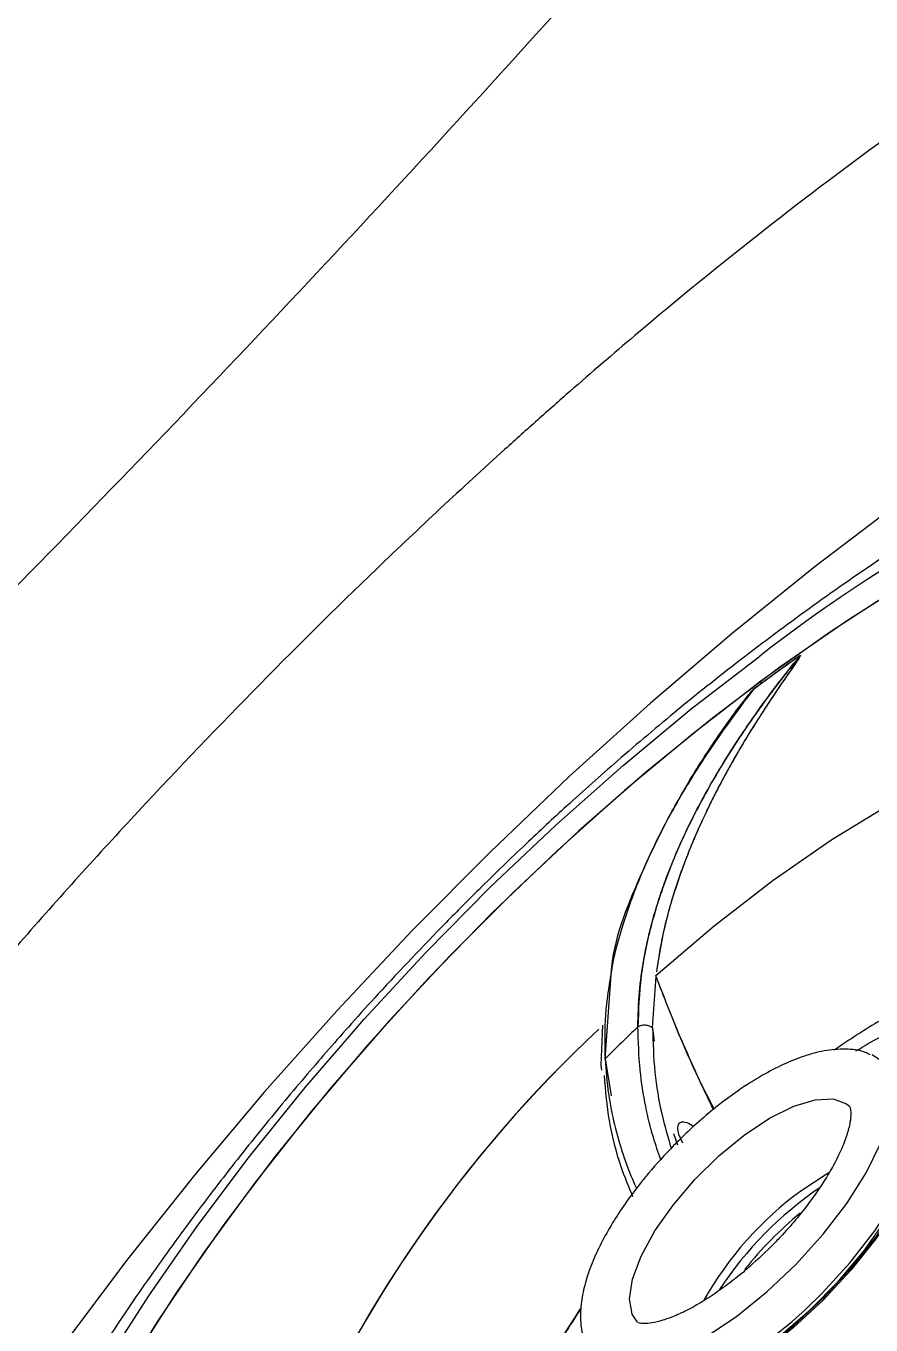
# Model space of a CAD drawing. Header units: inches. Extents: x 2 to 86, y -22 to 129.
# Drawn here: x 69.575 to 71.119, y 19.808 to 22.181 of the extents above; entities that cross this region are included whole.
import ezdxf

# ---------------------------------------------------------------- set-up
doc = ezdxf.new("R2010")
doc.units = ezdxf.units.IN
doc.header["$MEASUREMENT"] = 0
doc.layers.add('1', color=4, linetype='Continuous')
doc.layers.add('BDIM_CYAN', color=4, linetype='Continuous')

# ---------------------------------------------------------------- blocks, each defined once
blk = doc.blocks.new('2020 HS PILLOW')
at = {"layer": '1', "color": 2}
for points, knots in [([(5.8034, -0.0127), (5.5758, -0.0117), (5.1207, -0.0097), (4.4379, -0.0073), (3.7551, -0.0052), (3.0724, -0.0034), (2.3896, -0.0021), (1.7069, -0.001), (1.0241, -0.0003), (0.3414, 0), (-0.3414, 0), (-1.0241, -0.0003), (-1.7069, -0.001), (-2.3896, -0.0021), (-3.0724, -0.0034), (-3.7551, -0.0052), (-4.4379, -0.0073), (-5.1207, -0.0097), (-5.5758, -0.0117), (-5.8034, -0.0127)], [0, 0, 0, 0, 0.058824, 0.117648, 0.176472, 0.235295, 0.294119, 0.352942, 0.411765, 0.470588, 0.529412, 0.588235, 0.647058, 0.705881, 0.764705, 0.823528, 0.882352, 0.941176, 1, 1, 1, 1]), ([(5.8027, -0.0093), (4.0523, -0.005), (0.1838, 0.0045), (-3.6846, -0.0044), (-5.8027, -0.0093)], [0, 0, 0, 0, 0.452479, 1, 1, 1, 1])]:
    blk.add_open_spline(points, degree=3, knots=knots, dxfattribs=at)
blk = doc.blocks.new('2020 RHYTHM')
at = {"layer": 'BDIM_CYAN', "color": 3}
for p, q in [((68.2598, 19.3086), (68.2716, 19.4702)), ((68.3531, 19.4592), (68.3525, 19.4606)), ((68.3531, 19.4592), (68.3525, 19.4606)), ((68.3465, 19.3651), (68.3531, 19.4592)), ((68.3465, 19.3651), (68.3531, 19.4592)), ((68.2552, 19.37), (68.2519, 19.2969)), ((68.3465, 19.3651), (68.3496, 19.3409)), ((68.2519, 19.2971), (68.2529, 19.2922)), ((68.2519, 19.2966), (68.2531, 19.2876)), ((68.2598, 19.3086), (68.2708, 19.2407)), ((68.3846, 19.1722), (68.3922, 19.1513)), ((68.4018, 19.1547), (68.3949, 19.1706))]:
    blk.add_line(p, q, dxfattribs=at)
at = {"layer": 'BDIM_CYAN', "color": 3, "flags": 128}
for points in [[(68.7957, 20.323), (68.6439, 20.2081), (68.4927, 20.0863), (68.3428, 19.9584), (68.1948, 19.8248), (68.0496, 19.6863), (67.9077, 19.5435), (67.7699, 19.3971), (67.6368, 19.2477), (67.509, 19.0961), (67.3872, 18.9431), (67.2719, 18.7892)], [(69.5983, 20.4593), (69.5708, 20.4591), (69.4814, 20.4513), (69.3851, 20.4328), (69.2824, 20.4036), (69.1743, 20.3641), (69.0613, 20.3145), (68.9445, 20.2552), (68.8247, 20.1867), (68.7027, 20.1094), (68.5795, 20.0238), (68.456, 19.9308), (68.333, 19.8308), (68.2115, 19.7247), (68.0924, 19.6133), (67.9766, 19.4974), (67.865, 19.3778), (67.7583, 19.2554), (67.6573, 19.1312), (67.5628, 19.006), (67.4756, 18.8808), (67.3962, 18.7565)], [(69.5497, 20.4582), (69.4655, 20.4489), (69.3666, 20.4282), (69.2614, 20.3966), (69.1507, 20.3544), (69.0352, 20.302), (68.916, 20.2396), (68.7939, 20.1679), (68.6698, 20.0872), (68.5447, 19.9984)], [(67.0935, 18.221), (67.1103, 18.2707), (67.1549, 18.3847), (67.2091, 18.503), (67.2726, 18.6248), (67.3449, 18.7493), (67.4256, 18.8756), (67.514, 19.0028), (67.6096, 19.1301), (67.7117, 19.2564), (67.8195, 19.381), (67.9323, 19.503), (68.0494, 19.6214), (68.1698, 19.7355), (68.2928, 19.8445), (68.4174, 19.9477), (68.5429, 20.0442)], [(68.5447, 19.9984), (68.4195, 19.9019), (68.2952, 19.7986), (68.1727, 19.6893), (68.053, 19.5747), (67.9369, 19.4558), (67.8254, 19.3334), (67.7193, 19.2085), (67.6194, 19.0821), (67.5265, 18.955), (67.4412, 18.8283), (67.3643, 18.703), (67.2962, 18.5799), (67.2376, 18.46), (67.1889, 18.3443), (67.1504, 18.2336), (67.1225, 18.1287), (67.1053, 18.0305), (67.099, 17.9397), (67.1036, 17.857), (67.1106, 17.8161)], [(68.3525, 19.4606), (68.4591, 19.5516), (68.5669, 19.6348), (68.6744, 19.7092), (68.7802, 19.7737), (68.8829, 19.8274), (68.9809, 19.8695), (69.0731, 19.8996), (69.1487, 19.9157)], [(68.3525, 19.4606), (68.4591, 19.5516), (68.5669, 19.6348), (68.6744, 19.7092), (68.7802, 19.7737), (68.8829, 19.8274), (68.9809, 19.8695), (69.0731, 19.8996), (69.1487, 19.9157)], [(68.5004, 18.8384), (68.5558, 18.8831), (68.6091, 18.9337), (68.6583, 18.9882), (68.7015, 19.0444), (68.7371, 19.1003), (68.7636, 19.1537), (68.7801, 19.2026), (68.786, 19.245), (68.7809, 19.2793), (68.7651, 19.3042), (68.7479, 19.3156)], [(68.7931, 19.2955), (68.799, 19.2945), (68.828, 19.2827), (68.8476, 19.2609), (68.8572, 19.2297), (68.8563, 19.1902), (68.8451, 19.1438), (68.8239, 19.092), (68.7934, 19.0365), (68.7548, 18.9794), (68.7092, 18.9225), (68.6583, 18.8678), (68.6037, 18.8171), (68.5474, 18.7722)], [(68.8159, 19.2845), (68.8389, 19.2655), (68.8516, 19.2364), (68.8535, 19.1982), (68.8444, 19.1524), (68.8248, 19.1006), (68.7953, 19.0447), (68.757, 18.9867), (68.7113, 18.9287), (68.6598, 18.8727), (68.6045, 18.8209), (68.5472, 18.775)], [(68.626, 18.8508), (68.6567, 18.8806), (68.7077, 18.9364), (68.7529, 18.9942), (68.7906, 19.0519), (68.8196, 19.1074), (68.8387, 19.1588), (68.8472, 19.204), (68.8449, 19.2416), (68.8317, 19.2702), (68.8083, 19.2887), (68.8072, 19.2892)], [(68.3192, 18.8272), (68.3093, 18.842), (68.3044, 18.8703), (68.3099, 18.9063), (68.3256, 18.9483), (68.3507, 18.9941), (68.384, 19.0414), (68.4237, 19.0879), (68.4678, 19.1312), (68.5143, 19.1692), (68.5606, 19.1999), (68.6046, 19.2219), (68.644, 19.2339), (68.6767, 19.2355), (68.7013, 19.2265), (68.7074, 19.2212)], [(68.368, 18.6917), (68.3757, 18.6931), (68.4217, 18.7067), (68.4726, 18.7303), (68.5264, 18.763), (68.5813, 18.8036), (68.6353, 18.8507), (68.6864, 18.9026), (68.7327, 18.9574), (68.7727, 19.013), (68.8049, 19.0676), (68.828, 19.1191), (68.8413, 19.1657), (68.843, 19.1759)], [(68.669, 19.1005), (68.6639, 19.0975), (68.6177, 19.067)], [(68.5447, 18.7829), (68.6017, 18.8288), (68.626, 18.8508)], [(68.2265, 18.7841), (68.2396, 18.7657), (68.2655, 18.7511), (68.3004, 18.7475), (68.3432, 18.7548), (68.392, 18.773), (68.4451, 18.8012), (68.5004, 18.8384)]]:
    blk.add_lwpolyline(points, dxfattribs=at)
at = {"layer": 'BDIM_CYAN', "color": 3}
for centre, radius, start, end in [((70.2462, 17.8625), 2.7679, 110.5767, 127.9801), ((70.8706, 16.8508), 3.9097, 125.2059, 126.7647), ((70.8592, 16.8667), 3.8902, 125.2034, 126.5224), ((70.9328, 16.7667), 4.0144, 126.5166, 126.7567), ((69.4481, 19.8838), 0.9106, 172.7735, 173.1161), ((70.2439, 17.3269), 2.8043, 133.3243, 135.0347), ((69.8549, 17.6394), 2.3561, 132.9877, 157.8579), ((69.8655, 17.6305), 2.3698, 133.0275, 157.4994), ((68.9926, 18.5547), 0.6348, 126.198, 150.4338), ((69.0313, 18.516), 0.6738, 124.3265, 146.5716), ((69.0774, 18.4708), 0.7221, 129.6702, 141.1012), ((68.9112, 18.3733), 0.8452, 145.5391, 166.3338)]:
    blk.add_arc(centre, radius, start, end, dxfattribs=at)
for points, knots in [([(54.0347, 19.5486), (54.1989, 19.5464), (54.5934, 19.5476), (55.047, 19.5665), (55.3648, 19.5891), (55.4804, 19.5984), (55.5671, 19.6058), (55.6538, 19.6138), (55.7406, 19.6223), (55.8273, 19.6313), (56.0008, 19.6504), (56.2611, 19.6831), (56.7235, 19.7525), (57.3006, 19.8613), (57.9895, 20.028), (58.6726, 20.2319), (59.3475, 20.4739), (59.8456, 20.6844), (60.1733, 20.8368), (60.3092, 20.9024), (60.4173, 20.956), (60.4982, 20.9968), (60.5789, 21.0382), (60.6861, 21.0943), (60.8195, 21.1658), (60.9784, 21.2541), (61.1362, 21.3448), (61.3451, 21.4688), (61.6031, 21.6299), (62.009, 21.9001), (62.6996, 22.4053), (63.6228, 23.2164), (64.6084, 24.3173), (65.3132, 25.3243), (65.7096, 26.013), (65.8804, 26.3366), (65.9635, 26.4994), (66.044, 26.6633), (66.2003, 26.9931), (66.4164, 27.4947), (66.6653, 28.1757), (66.8755, 28.866), (67.0476, 29.563), (67.1825, 30.2643), (67.2567, 30.792), (67.292, 31.1146), (67.3038, 31.2319), (67.3121, 31.3198), (67.3199, 31.4078), (67.3295, 31.525), (67.3531, 31.8474), (67.3835, 32.5473), (67.3709, 33.1851), (67.3474, 33.5874)], [0.0081544, 0.0081544, 0.0081544, 0.0081544, 0.0305158, 0.0617658, 0.0695783, 0.0734845, 0.0773908, 0.081297, 0.0852033, 0.0891095, 0.0930158, 0.1086408, 0.1242658, 0.1555158, 0.1867658, 0.2180158, 0.2492658, 0.2805158, 0.2883283, 0.2961408, 0.300047, 0.3039533, 0.3078595, 0.3117658, 0.3195783, 0.3273908, 0.3352033, 0.3430158, 0.3586408, 0.3742658, 0.4055158, 0.4680158, 0.5305158, 0.5930158, 0.6242658, 0.6320783, 0.6398908, 0.6477033, 0.6555158, 0.6867658, 0.7180158, 0.7492658, 0.7805158, 0.8117658, 0.8430158, 0.8508283, 0.8547345, 0.8586408, 0.862547, 0.8664533, 0.8742658, 0.9055158, 0.9598614, 0.9598614, 0.9598614, 0.9598614]), ([(69.7193, 23.0726), (69.706, 23.0553), (69.6543, 22.9884), (69.5633, 22.8724), (69.3289, 22.5773), (68.812, 21.9443), (67.9824, 20.9968), (66.9343, 19.9041), (66.0185, 19.0328), (65.3564, 18.4447), (64.9721, 18.1152), (64.7296, 17.912), (64.5766, 17.7859), (64.5211, 17.7404), (64.5146, 17.7351)], [0.3254136, 0.3254136, 0.3254136, 0.3254136, 0.328125, 0.3359375, 0.34375, 0.375, 0.4375, 0.5, 0.5625, 0.59375, 0.609375, 0.625, 0.6328125, 0.6338483, 0.6338483, 0.6338483, 0.6338483]), ([(67.6862, 16.858), (67.6082, 16.8184), (67.532, 16.7827), (67.383, 16.719), (67.3102, 16.6909), (67.1679, 16.6423), (67.0985, 16.6219), (67.0138, 16.6011), (66.997, 16.5972), (66.9637, 16.5899), (66.9472, 16.5865), (66.8983, 16.5771), (66.8663, 16.5719), (66.7101, 16.5508), (66.5958, 16.5499), (66.4667, 16.5688), (66.4416, 16.5736), (66.4051, 16.5824), (66.393, 16.5856), (66.3695, 16.5925), (66.3579, 16.5961), (66.3013, 16.6157), (66.2597, 16.6353), (66.1837, 16.6819), (66.1494, 16.709), (66.0882, 16.7708), (66.0613, 16.8054), (66.0326, 16.8537), (66.0271, 16.8636), (66.0166, 16.8838), (66.0117, 16.894), (65.9976, 16.9255), (65.9893, 16.9473), (65.9677, 17.015), (65.9575, 17.0633), (65.9457, 17.1659), (65.9441, 17.2204), (65.9483, 17.3067), (65.9508, 17.3363), (65.958, 17.3971), (65.9627, 17.428), (65.9917, 17.5854), (66.0318, 17.7195), (66.1026, 17.8975), (66.1178, 17.9337), (66.1502, 18.007), (66.1676, 18.0443), (66.2223, 18.1568), (66.2623, 18.2328), (66.3925, 18.4633), (66.4928, 18.6206), (66.6201, 18.8021), (66.6344, 18.8224), (66.6634, 18.8628), (66.6781, 18.8831), (66.7224, 18.9437), (66.7526, 18.984), (66.8447, 19.105), (66.9083, 19.1854), (67.0397, 19.3461), (67.1076, 19.4263), (67.2124, 19.5465), (67.2479, 19.5865), (67.3199, 19.6666), (67.3563, 19.7064), (67.5391, 19.9037), (67.6892, 20.0565), (67.92, 20.2783), (67.998, 20.3509), (68.0966, 20.4401), (68.1165, 20.4578), (68.1561, 20.493), (68.1758, 20.5105), (68.2351, 20.5623), (68.2746, 20.5963), (68.4718, 20.7629), (68.6288, 20.8863), (68.8249, 21.0272), (68.864, 21.0548), (68.9424, 21.1084), (68.9817, 21.1346), (69.0983, 21.2101), (69.1747, 21.2566), (69.3249, 21.3422), (69.3988, 21.3812), (69.544, 21.4515), (69.6154, 21.4827), (69.7205, 21.5236), (69.7554, 21.5362), (69.8237, 21.5591), (69.8573, 21.5694), (69.9561, 21.5969), (70.0195, 21.6108), (70.1414, 21.6298), (70.1999, 21.6348), (70.2839, 21.6357), (70.3113, 21.6349), (70.3515, 21.632), (70.3647, 21.6307), (70.3907, 21.6276), (70.4035, 21.6258), (70.4664, 21.6153), (70.5133, 21.6026), (70.6003, 21.5687), (70.6405, 21.5476), (70.6957, 21.5096), (70.7132, 21.4959), (70.7382, 21.4738), (70.7463, 21.4662), (70.7622, 21.4504), (70.7699, 21.4423), (70.8071, 21.4003), (70.8329, 21.3631), (70.8986, 21.2412), (70.9271, 21.1463), (70.943, 21.0109), (70.9451, 20.9829), (70.9475, 20.9259), (70.9476, 20.8967), (70.945, 20.8075), (70.9394, 20.7456), (70.9202, 20.6172), (70.9067, 20.5506), (70.8804, 20.4471), (70.8706, 20.412), (70.8491, 20.3405), (70.8373, 20.3042), (70.7739, 20.1214), (70.7086, 19.97), (70.5894, 19.7353), (70.5461, 19.6557), (70.4757, 19.5343), (70.4512, 19.4934), (70.4011, 19.4119), (70.3752, 19.3711), (70.2427, 19.1672), (70.1256, 19.004), (69.9653, 18.7996), (69.9326, 18.7587), (69.8657, 18.6769), (69.8314, 18.6359), (69.7278, 18.5143), (69.657, 18.4346), (69.4397, 18.1991), (69.2885, 18.0471), (69.1109, 17.882), (69.091, 17.8637), (69.0513, 17.8275), (69.0313, 17.8095), (68.9716, 17.7561), (68.9317, 17.7211), (68.8116, 17.618), (68.7313, 17.5518), (68.57, 17.4242), (68.489, 17.3629), (68.367, 17.2747), (68.3262, 17.2459), (68.2446, 17.1897), (68.2038, 17.1623), (68.0822, 17.0829), (68.002, 17.0333), (67.843, 16.9406), (67.7642, 16.8976), (67.6862, 16.858)], [0, 0, 0, 0, 0.015625, 0.015625, 0.03125, 0.03125, 0.046875, 0.046875, 0.050781, 0.050781, 0.054688, 0.054688, 0.0625, 0.0625, 0.09375, 0.09375, 0.101563, 0.101563, 0.105469, 0.105469, 0.109375, 0.109375, 0.125, 0.125, 0.140625, 0.140625, 0.15625, 0.15625, 0.160156, 0.160156, 0.164063, 0.164063, 0.171875, 0.171875, 0.1875, 0.1875, 0.203125, 0.203125, 0.210938, 0.210938, 0.21875, 0.21875, 0.25, 0.25, 0.257813, 0.257813, 0.265625, 0.265625, 0.28125, 0.28125, 0.3125, 0.3125, 0.316406, 0.316406, 0.320313, 0.320313, 0.328125, 0.328125, 0.34375, 0.34375, 0.359375, 0.359375, 0.367188, 0.367188, 0.375, 0.375, 0.40625, 0.40625, 0.421875, 0.421875, 0.425781, 0.425781, 0.429688, 0.429688, 0.4375, 0.4375, 0.46875, 0.46875, 0.476563, 0.476563, 0.484375, 0.484375, 0.5, 0.5, 0.515625, 0.515625, 0.53125, 0.53125, 0.539063, 0.539063, 0.546875, 0.546875, 0.5625, 0.5625, 0.578125, 0.578125, 0.585938, 0.585938, 0.589844, 0.589844, 0.59375, 0.59375, 0.609375, 0.609375, 0.625, 0.625, 0.632813, 0.632813, 0.636719, 0.636719, 0.640625, 0.640625, 0.65625, 0.65625, 0.6875, 0.6875, 0.695313, 0.695313, 0.703125, 0.703125, 0.71875, 0.71875, 0.734375, 0.734375, 0.742188, 0.742188, 0.75, 0.75, 0.78125, 0.78125, 0.796875, 0.796875, 0.804688, 0.804688, 0.8125, 0.8125, 0.84375, 0.84375, 0.851563, 0.851563, 0.859375, 0.859375, 0.875, 0.875, 0.90625, 0.90625, 0.910156, 0.910156, 0.914063, 0.914063, 0.921875, 0.921875, 0.9375, 0.9375, 0.953125, 0.953125, 0.960938, 0.960938, 0.96875, 0.96875, 0.984375, 0.984375, 1, 1, 1, 1]), ([(70.0044, 20.7165), (69.9804, 20.7144), (69.9073, 20.7078), (69.7852, 20.6845), (69.6366, 20.6473), (69.4861, 20.598), (69.3364, 20.5387), (69.1894, 20.4708), (69.0465, 20.396), (68.9075, 20.3151), (68.7725, 20.2289), (68.6415, 20.1383), (68.5153, 20.0444), (68.3958, 19.9494), (68.2876, 19.858), (68.1951, 19.7757), (68.1107, 19.6973), (68.0373, 19.6265), (67.9893, 19.578), (67.9693, 19.5578)], [0, 0, 0, 0, 0.032598, 0.099227, 0.168906, 0.240693, 0.312964, 0.38394, 0.45332, 0.521106, 0.587386, 0.652202, 0.715421, 0.776468, 0.833334, 0.881823, 0.920948, 0.96713, 1, 1, 1, 1]), ([(68.3198, 19.3669), (68.3203, 19.3882), (68.3213, 19.4287), (68.3295, 19.4881), (68.3416, 19.5446), (68.3555, 19.5928), (68.37, 19.6348), (68.3839, 19.6705), (68.3999, 19.7075), (68.4182, 19.7458), (68.4432, 19.7936), (68.479, 19.8555), (68.5237, 19.9232), (68.5709, 19.9883), (68.6013, 20.0263), (68.6166, 20.0454)], [0, 0, 0, 0, 0.097801, 0.186555, 0.267239, 0.348864, 0.398966, 0.450832, 0.504508, 0.560042, 0.617481, 0.712107, 0.829296, 0.914147, 1, 1, 1, 1]), ([(68.6166, 20.0454), (68.5999, 20.0245), (68.5638, 19.9792), (68.5184, 19.9154), (68.4786, 19.8541), (68.4476, 19.8015), (68.4217, 19.7529), (68.4007, 19.7093), (68.3832, 19.6688), (68.3681, 19.6297), (68.3553, 19.5917), (68.3389, 19.5348), (68.3231, 19.4592), (68.3209, 19.3976), (68.3198, 19.3669)], [0, 0, 0, 0, 0.093709, 0.203484, 0.281445, 0.361964, 0.432567, 0.492881, 0.551489, 0.608449, 0.663815, 0.717642, 0.859157, 1, 1, 1, 1]), ([(68.6166, 20.0454), (68.6167, 20.0455), (68.6168, 20.0455), (68.6169, 20.0456), (68.617, 20.0456), (68.617, 20.0456), (68.6171, 20.0455), (68.617, 20.0452), (68.6167, 20.0445), (68.6148, 20.041), (68.6099, 20.0339), (68.6021, 20.0225), (68.5921, 20.0081), (68.5771, 19.9863), (68.5563, 19.9554), (68.529, 19.913), (68.5077, 19.8777), (68.4922, 19.8506), (68.4827, 19.8337), (68.4711, 19.8123), (68.459, 19.7889), (68.4477, 19.766), (68.4383, 19.746), (68.4187, 19.7029), (68.3929, 19.6372), (68.3668, 19.5499), (68.358, 19.4944), (68.3537, 19.4672)], [0, 0, 0, 0, 0.000424, 0.000611, 0.000796, 0.000991, 0.001207, 0.00173, 0.003251, 0.005487, 0.021979, 0.041229, 0.066447, 0.097583, 0.156285, 0.227754, 0.317459, 0.338006, 0.366927, 0.404128, 0.447448, 0.486763, 0.520832, 0.549723, 0.707464, 0.856938, 1, 1, 1, 1]), ([(68.6166, 20.0454), (68.6166, 20.0454), (68.6167, 20.0455), (68.6168, 20.0456), (68.6169, 20.0456), (68.617, 20.0456), (68.6171, 20.0456), (68.6171, 20.0455), (68.617, 20.0452), (68.6167, 20.0445), (68.6147, 20.0409), (68.6104, 20.0347), (68.6044, 20.0258), (68.5978, 20.0163), (68.59, 20.005), (68.5785, 19.9884), (68.5631, 19.9656), (68.5436, 19.9358), (68.5224, 19.9021), (68.5028, 19.8692), (68.4844, 19.8369), (68.4672, 19.8051), (68.4489, 19.7688), (68.4238, 19.7152), (68.4033, 19.6641), (68.3814, 19.5992), (68.365, 19.5408), (68.3577, 19.4929), (68.3545, 19.4718)], [0, 0, 0, 0, 0.00023, 0.000434, 0.000625, 0.000813, 0.001013, 0.001236, 0.001776, 0.003348, 0.005659, 0.022688, 0.03659, 0.053538, 0.073517, 0.096501, 0.14166, 0.193644, 0.25228, 0.317374, 0.364514, 0.419357, 0.4817, 0.551319, 0.695492, 0.745452, 0.887495, 1, 1, 1, 1]), ([(68.5305, 19.9829), (68.5138, 19.9609), (68.4814, 19.9183), (68.4336, 19.8478), (68.3911, 19.7781), (68.3534, 19.7069), (68.3198, 19.6338), (68.292, 19.5546), (68.2752, 19.4973), (68.2715, 19.4698), (68.2714, 19.4691)], [0, 0, 0, 0, 0.130028, 0.252076, 0.41128, 0.533759, 0.663813, 0.83428, 0.99552, 1, 1, 1, 1]), ([(68.2716, 19.4702), (68.2716, 19.4706), (68.2756, 19.5252), (68.3215, 19.641), (68.4058, 19.8133), (68.4889, 19.9264), (68.5305, 19.9829)], [0, 0, 0, 0, 0.002245, 0.334649, 0.667193, 1, 1, 1, 1]), ([(68.4058, 19.8018), (68.4086, 19.8068), (68.4194, 19.8262), (68.44, 19.8582), (68.4653, 19.8964), (68.4909, 19.9326), (68.5108, 19.9594), (68.5243, 19.9761), (68.5283, 19.9808), (68.5297, 19.9822), (68.5302, 19.9827), (68.5304, 19.9828), (68.5305, 19.9829)], [0, 0, 0, 0, 0.083043, 0.319073, 0.529474, 0.713791, 0.919334, 0.975006, 0.991172, 0.996439, 0.998416, 1, 1, 1, 1]), ([(68.5305, 19.9829), (68.5304, 19.9828), (68.5302, 19.9827), (68.5297, 19.9822), (68.5285, 19.981), (68.5248, 19.9767), (68.5126, 19.9617), (68.5022, 19.9476), (68.4939, 19.9365)], [0, 0, 0, 0, 0.0056301, 0.0126528, 0.0313392, 0.0885704, 0.2852248, 1, 1, 1, 1]), ([(68.3308, 19.6562), (68.3438, 19.685), (68.3624, 19.7262), (68.3863, 19.7675), (68.3934, 19.7799)], [0, 0, 0, 0, 0.700156, 1, 1, 1, 1]), ([(67.9693, 19.5578), (67.9275, 19.5145), (67.8687, 19.4534), (67.7846, 19.3604), (67.714, 19.2796), (67.6325, 19.1817), (67.55, 19.0774), (67.4672, 18.9667), (67.3858, 18.8508), (67.3069, 18.7307), (67.2313, 18.6067), (67.1599, 18.479), (67.0933, 18.3479), (67.0322, 18.2132), (66.9776, 18.075), (66.9308, 17.9341), (66.8926, 17.7917), (66.8656, 17.6494), (66.8512, 17.5525), (66.849, 17.5029), (66.8489, 17.5007)], [0, 0, 0, 0, 0.069684, 0.098225, 0.145535, 0.194619, 0.247301, 0.302346, 0.359339, 0.417991, 0.478155, 0.539776, 0.60285, 0.667371, 0.733239, 0.800128, 0.867097, 0.93303, 0.99711, 1, 1, 1, 1]), ([(68.2714, 19.4691), (68.2669, 19.4422), (68.2579, 19.3876), (68.2591, 19.3352), (68.2598, 19.3086)], [0, 0, 0, 0, 0.493079, 1, 1, 1, 1]), ([(68.4579, 19.216), (68.4567, 19.2185), (68.4462, 19.2394), (68.4268, 19.2815), (68.4002, 19.3412), (68.3753, 19.4011), (68.3603, 19.4403), (68.3531, 19.4592)], [0, 0, 0, 0, 0.0307781, 0.2669937, 0.5268805, 0.7712515, 1, 1, 1, 1]), ([(68.459, 19.2169), (68.4498, 19.2348), (68.4097, 19.3127), (68.3777, 19.3955), (68.3531, 19.4592)], [0, 0, 0, 0, 0.2294663, 1, 1, 1, 1]), ([(68.8458, 19.4171), (68.8187, 19.4056), (68.7655, 19.383), (68.7072, 19.3437), (68.6786, 19.3244)], [0, 0, 0, 0, 0.508886, 1, 1, 1, 1]), ([(68.3465, 19.3651), (68.3447, 19.3663), (68.3411, 19.3687), (68.3337, 19.3702), (68.326, 19.3697), (68.3218, 19.3679), (68.3198, 19.3669)], [0, 0, 0, 0, 0.2409965, 0.5, 0.7590036, 1, 1, 1, 1]), ([(68.3465, 19.3651), (68.3447, 19.3663), (68.3411, 19.3687), (68.3337, 19.3702), (68.326, 19.3697), (68.3218, 19.3679), (68.3198, 19.3669)], [0, 0, 0, 0, 0.240961, 0.499951, 0.758968, 1, 1, 1, 1]), ([(68.3616, 19.1241), (68.3569, 19.1377), (68.3461, 19.1692), (68.333, 19.2235), (68.3222, 19.2901), (68.3206, 19.3402), (68.3198, 19.3669)], [0, 0, 0, 0, 0.181445, 0.420672, 0.690579, 1, 1, 1, 1]), ([(68.3465, 19.3651), (68.3474, 19.3379), (68.3492, 19.2839), (68.3614, 19.2107), (68.3745, 19.166), (68.3807, 19.1451)], [0, 0, 0, 0, 0.350955, 0.696787, 1, 1, 1, 1]), ([(68.7185, 19.323), (68.7484, 19.3409), (68.7871, 19.364), (68.8215, 19.3765), (68.8293, 19.3793)], [0, 0, 0, 0, 0.772004, 1, 1, 1, 1]), ([(68.7442, 19.3158), (68.7413, 19.3174), (68.7276, 19.3249), (68.6988, 19.327), (68.6616, 19.3244), (68.6236, 19.3141), (68.5859, 19.299), (68.5459, 19.2782), (68.5067, 19.2534), (68.4708, 19.227), (68.4387, 19.2007), (68.4105, 19.1754), (68.3925, 19.1573), (68.3851, 19.15)], [0, 0, 0, 0, 0.030779, 0.142499, 0.258316, 0.365605, 0.468228, 0.568818, 0.685294, 0.773676, 0.848566, 0.938267, 1, 1, 1, 1]), ([(68.2598, 19.3086), (68.2615, 19.2871), (68.2648, 19.2458), (68.2763, 19.1878), (68.2921, 19.1338), (68.306, 19.0953), (68.3158, 19.0755), (68.3175, 19.0721)], [0, 0, 0, 0, 0.251796, 0.48422, 0.718234, 0.951801, 1, 1, 1, 1]), ([(68.2579, 19.2779), (68.2604, 19.2501), (68.2656, 19.1921), (68.2845, 19.1189), (68.3027, 19.0749), (68.3102, 19.0568)], [0, 0, 0, 0, 0.350804, 0.733534, 1, 1, 1, 1]), ([(68.7068, 19.2218), (68.7068, 19.2218), (68.7068, 19.2219), (68.708, 19.22), (68.7095, 19.2096), (68.7081, 19.1926), (68.7023, 19.1696), (68.6916, 19.1417), (68.6753, 19.1093), (68.655, 19.0763), (68.6329, 19.0452), (68.61, 19.0162), (68.5884, 18.9915), (68.5734, 18.9759), (68.5681, 18.9704)], [0, 0, 0, 0, 0.0188666, 0.1241468, 0.2123254, 0.3033517, 0.3973909, 0.4941468, 0.5910562, 0.700868, 0.7846447, 0.8584963, 0.9502052, 1, 1, 1, 1]), ([(68.3949, 19.1706), (68.3939, 19.1752), (68.3919, 19.1844), (68.3953, 19.1924), (68.4032, 19.1944), (68.4127, 19.1916), (68.4194, 19.1864), (68.4216, 19.1847)], [0, 0, 0, 0, 0.226626, 0.453215, 0.679546, 0.897383, 1, 1, 1, 1]), ([(68.3851, 19.15), (68.3694, 19.1333), (68.3474, 19.1099), (68.3185, 19.0741), (68.2959, 19.0437), (68.2726, 19.008), (68.2521, 18.9716), (68.2353, 18.9351), (68.223, 18.8993), (68.2155, 18.8644), (68.2143, 18.831), (68.2176, 18.8038), (68.225, 18.7895), (68.2274, 18.7849)], [0, 0, 0, 0, 0.1343978, 0.1882059, 0.2764896, 0.3661132, 0.4604171, 0.5568597, 0.6547795, 0.7539069, 0.8540173, 0.9529023, 1, 1, 1, 1]), ([(68.5681, 18.9704), (68.5535, 18.9562), (68.5331, 18.9362), (68.5019, 18.9101), (68.4759, 18.89), (68.4459, 18.8697), (68.4167, 18.8525), (68.3892, 18.8393), (68.3649, 18.8304), (68.345, 18.8257), (68.3302, 18.8246), (68.3214, 18.8258), (68.3194, 18.827), (68.3195, 18.8269), (68.3195, 18.8269)], [0, 0, 0, 0, 0.133007, 0.186192, 0.27288, 0.359997, 0.450155, 0.540188, 0.62867, 0.714696, 0.798396, 0.881906, 0.971013, 1, 1, 1, 1]), ([(68.0914, 18.5678), (68.0987, 18.5998), (68.1137, 18.6646), (68.1583, 18.7634), (68.2004, 18.828), (68.216, 18.8521)], [0, 0, 0, 0, 0.379529, 0.768722, 1, 1, 1, 1])]:
    blk.add_open_spline(points, degree=3, knots=knots, dxfattribs=at)
at = {"layer": '1', "color": 3, "xscale": -1, "rotation": 45.00000000000001}
blk.add_blockref('2020 HS PILLOW', (71.8556, 15.8359), dxfattribs=at)

msp = doc.modelspace()

# ---------------------------------------------------------------- block references
msp.add_blockref('2020 RHYTHM', (2.3733, 0.9854))

doc.saveas('drawing.dxf')
